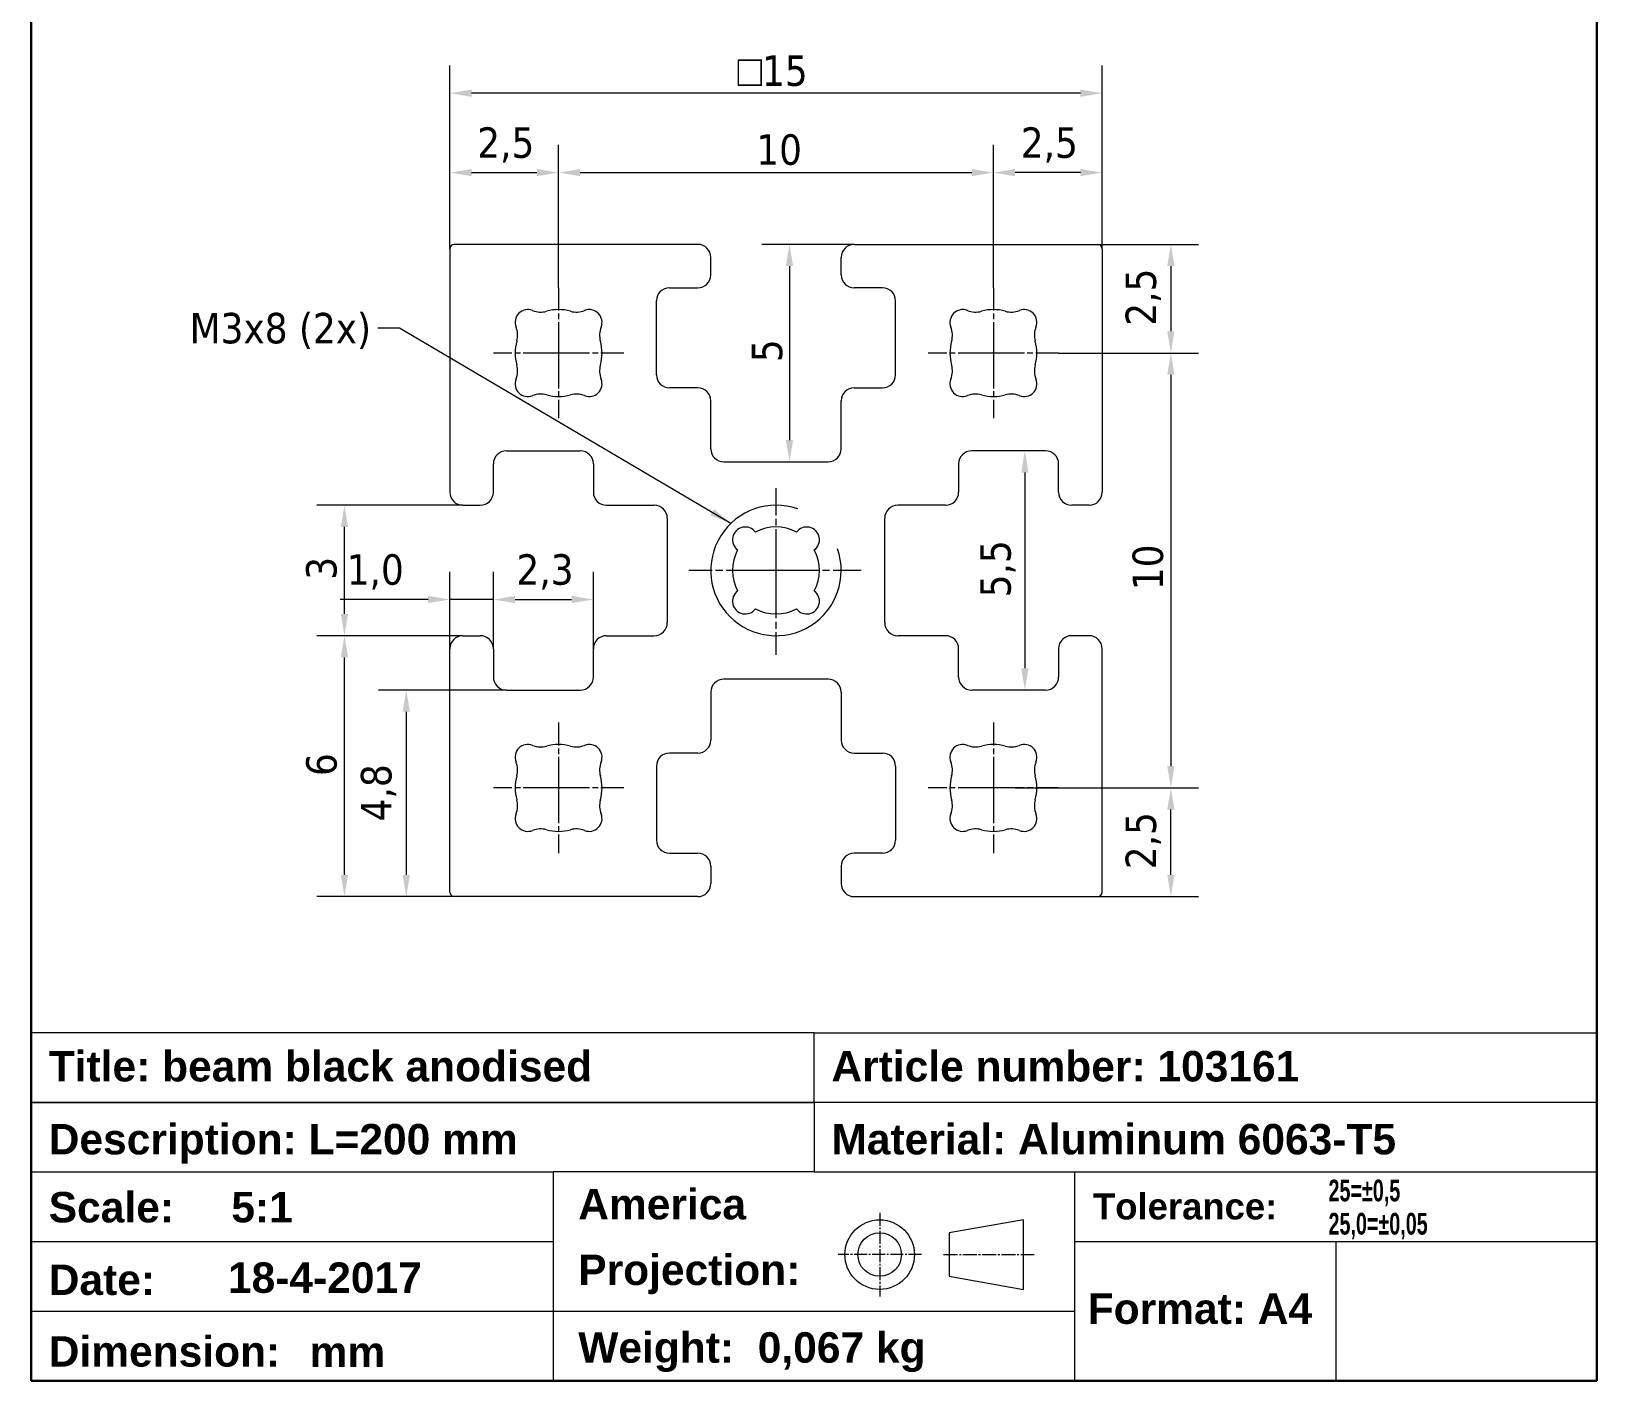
# Model space of a CAD drawing. Header units: millimetres. Extents: x 9 to 99, y 5 to 144.
# Drawn here: x 8.7 to 98.8, y 5 to 82.6 of the extents above; entities that cross this region are included whole.
import ezdxf

# ---------------------------------------------------------------- set-up
doc = ezdxf.new("R2010")
doc.units = ezdxf.units.MM
doc.header["$LTSCALE"] = 0.5
doc.linetypes.add('CHAIN', pattern=[0.3543, 0.2362, -0.0295, 0.0591, -0.0295])
doc.linetypes.add('LONG_DASH_DOTTED', pattern=[0.3001, 0.2362, -0.0295, 0.0049, -0.0295])
for name, color, linetype, lineweight in [('Center Mark (ISO)', 7, 'Continuous', 5), ('Dimension (ISO)', 7, 'Continuous', 5), ('Sketch Geometry (ISO)', 7, 'Continuous', 5), ('Symbol (ISO)', 7, 'Continuous', 5), ('Title (ISO)', 7, 'Continuous', 20), ('Title Block Outline', 7, 'Continuous', 30), ('Visible (ISO)', 7, 'Continuous', 18)]:
    doc.layers.add(name, color=color, linetype=linetype, lineweight=lineweight)
doc.styles.add('Note Text (ISO)', font='tahoma.ttf')
doc.styles.add('Text Style289', font='')
doc.styles.add('Title Block 1.5', font='romand.shx')
doc.styles.add('Title Block 3', font='romand.shx')
doc.styles.add('Title Block 4', font='romand.shx')
doc.styles.get('Text Style289').set_extended_font_data('Arial', bold=True)
doc.dimstyles.new('Default (ISO)', dxfattribs={"dimscale": 0.5, "dimtxt": 3.5, "dimasz": 2.5, "dimexe": 3.175, "dimexo": 0, "dimgap": 0.762, "dimtad": 1, "dimdec": 1, "dimrnd": 1e-08, "dimzin": 0, "dimtxsty": 'Note Text (ISO)', "dimcen": 0.09, "dimdle": 10, "dimclrd": 256, "dimclre": 256, "dimclrt": 256, "dimadec": 1, "dimazin": 0, "dimtfac": 1.001486, "dimtmove": 0, "dimatfit": 3, "dimfxl": 1, "dimtolj": 1, "dimtzin": 0, "dimlwd": -1, "dimlwe": -1, "dimarcsym": 0})
doc.dimstyles.new('Default - Method 1b (ISO)$7', dxfattribs={"dimscale": 0.5, "dimtxt": 3.5, "dimasz": 2.5, "dimexe": 3.175, "dimexo": 0, "dimgap": 0.762, "dimtad": 1, "dimtoh": 1, "dimdec": 1, "dimrnd": 1e-08, "dimtxsty": 'Note Text (ISO)', "dimcen": 0.09, "dimdle": 10, "dimclrd": 256, "dimclre": 256, "dimclrt": 256, "dimadec": 1, "dimazin": 2, "dimtfac": 1, "dimtmove": 0, "dimatfit": 3, "dimfxl": 1, "dimtolj": 1, "dimlwd": -1, "dimlwe": -1, "dimarcsym": 0})

# ---------------------------------------------------------------- blocks, each defined once
blk = doc.blocks.new('Title Blocks Makerrbeam title')
at = {"layer": 'Title (ISO)'}
for p, q in [((159.41, 75.37), (69.41, 75.37)), ((69.41, 75.37), (69.41, 67.37)), ((159.41, 67.37), (159.41, 75.37)), ((159.41, 75.37), (249.41, 75.37)), ((159.41, 67.37), (159.41, 75.37)), ((249.41, 75.37), (249.41, 67.37)), ((249.41, 67.37), (69.41, 67.37)), ((69.41, 67.37), (69.41, 59.37)), ((69.41, 67.37), (159.41, 67.37)), ((249.41, 67.37), (159.41, 67.37)), ((159.41, 67.37), (159.41, 59.37)), ((249.41, 60.69), (249.41, 67.37)), ((69.41, 35.37), (69.41, 59.37)), ((69.41, 59.37), (129.41, 59.37)), ((129.41, 59.37), (129.41, 35.37)), ((159.41, 59.37), (129.41, 59.37)), ((159.41, 59.37), (249.41, 59.37)), ((189.41, 35.37), (189.41, 59.37)), ((249.41, 59.37), (249.41, 35.37)), ((183.48, 53.87), (174.96, 52.37)), ((174.96, 52.37), (174.96, 47.37)), ((183.48, 45.87), (183.48, 53.87)), ((69.41, 51.37), (129.41, 51.37)), ((189.41, 51.37), (249.41, 51.37)), ((219.41, 51.37), (219.41, 35.37)), ((174.96, 47.37), (183.48, 45.87)), ((69.41, 43.37), (129.41, 43.37)), ((129.41, 43.37), (189.41, 43.37)), ((129.41, 35.37), (69.41, 35.37)), ((69.41, 35.37), (249.41, 35.37)), ((129.41, 35.37), (189.41, 35.37)), ((189.41, 35.37), (249.41, 35.37))]:
    blk.add_line(p, q, dxfattribs=at)
at = {"layer": 'Title (ISO)', "linetype": 'LONG_DASH_DOTTED', "ltscale": 12.581456}
for p, q in [((166.96, 54.67), (166.96, 45.07)), ((171.76, 49.87), (162.17, 49.87))]:
    blk.add_line(p, q, dxfattribs=at)
at = {"layer": 'Title (ISO)', "linetype": 'LONG_DASH_DOTTED', "ltscale": 13.666011}
blk.add_line((174.31, 49.87), (184.72, 49.87), dxfattribs=at)
at = {"layer": 'Title (ISO)'}
for radius in [4, 2.5]:
    blk.add_circle((166.96, 49.87), radius, dxfattribs=at)
at = {"layer": 'Title (ISO)', "color": 7}
for s, insert, char_height, attachment_point, style in [('\\fArial|b1|i0;\\H3.5000;Title: beam black anodised', (71.41, 73.28), 3.5, 1, 'Title Block 4'), ('\\fArial|b1|i0;\\H3.5000;Article number: 103161', (161.41, 73.28), 3.5, 1, 'Title Block 4'), ('\\fArial|b1|i0;\\H3.5000;Description: L=200 mm', (71.41, 64.89), 3.5, 1, 'Title Block 4'), ('\\fArial|b1|i0;\\H3.5000;Material: Aluminum 6063-T5', (161.41, 64.89), 3.5, 1, 'Title Block 4'), ('\\fArial|b1|i0;\\H3.5000;America', (132.3, 53.87), 3.5, 7, 'Title Block 1.5'), ('\\fArial|b1|i0;\\H3.5000;Scale:', (71.41, 53.52), 3.5, 7, 'Title Block 1.5'), ('\\fArial|b1|i0;\\H3.5000;5:1', (92.41, 53.52), 3.5, 7, 'Title Block 1.5'), ('\\fArial|b1|i0;\\H3.0000;Tolerance:', (191.49, 53.87), 3, 7, 'Title Block 1.5'), ('\\fArial|b1|i0;\\H3.5000;Date:', (71.41, 45.18), 3.5, 7, 'Title Block 1.5'), ('\\fArial|b1|i0;\\H3.5000;Format: A4', (190.88, 45.4), 3.5, 1, 'Title Block 3'), ('\\fArial|b1|i0;\\H3.5000;Dimension:', (71.41, 36.94), 3.5, 7, 'Title Block 1.5'), ('\\fArial|b1|i0;\\H3.5000;mm', (101.41, 36.94), 3.5, 7, 'Title Block 1.5')]:
    blk.add_mtext(s, dxfattribs=dict(at, insert=insert, char_height=char_height, attachment_point=attachment_point, style=style))
at = {"layer": 'Title (ISO)', "color": 7, "attachment_point": 1, "style": 'Title Block 3'}
for s, insert, char_height, width in [('\\fArial|b1|i0;\\W0.65;\\H2.5000;25=±0,5', (218.57, 58.49), 2.5, 53.9219), ('\\fArial|b1|i0;\\W0.65;\\H2.5000;25,0=±0,05', (218.57, 54.67), 2.5, 53.9219), ('\\fArial|b1|i0;\\H3.5000;Weight:  0,067 kg', (132.3, 40.94), 3.5, 52.6737)]:
    blk.add_mtext(s, dxfattribs=dict(at, insert=insert, char_height=char_height, width=width))
at = {"layer": 'Title (ISO)', "insert": (132.3, 49.87), "char_height": 3.5, "width": 25.5351, "attachment_point": 1, "style": 'Note Text (ISO)'}
blk.add_mtext('\\fArial|b1|i0;\\H3.5000;Projection:', dxfattribs=at)
at = {"layer": 'Title (ISO)', "color": 7, "style": 'Text Style289'}
blk.add_attdef('CREATION_DATE_001', (92.02, 45.47), '', height=3.5, dxfattribs=at)
blk = doc.blocks.new('Borders Makerbeam A4')
at = {"layer": 'Title Block Outline'}
for p, q in [((17.5, 287), (197.5, 287)), ((17.5, 10), (17.5, 287)), ((197.5, 287), (197.5, 10)), ((197.5, 10), (17.5, 10))]:
    blk.add_line(p, q, dxfattribs=at)
blk = doc.blocks.new('*D6')
at = {"layer": 'Defpoints', "color": 0}
for p in [(32.815, 79.022), (32.815, 70.082), (70.315, 70.082)]:
    blk.add_point(p, dxfattribs=at)
at = {"layer": 'Dimension (ISO)'}
for p, q in [((32.815, 70.082), (32.815, 80.61)), ((70.315, 70.082), (70.315, 80.61)), ((69.065, 79.022), (34.065, 79.022))]:
    blk.add_line(p, q, dxfattribs=at)
for points in [[(34.065, 79.23), (34.065, 78.814), (32.815, 79.022)], [(69.065, 79.23), (69.065, 78.814), (70.315, 79.022)]]:
    blk.add_solid(points, dxfattribs=at)
at = {"layer": 'Dimension (ISO)', "insert": (49.347, 81.195), "char_height": 1.75, "attachment_point": 1, "style": 'Note Text (ISO)'}
blk.add_mtext('\\A1;{\\fAIGDT|b0|i0;\\H1.7500;o\\fTahoma|b0|i0;\\H1.7500;}15', dxfattribs=at)
blk = doc.blocks.new('*D7')
at = {"layer": 'Defpoints', "color": 0}
for p in [(64.065, 74.456), (39.065, 67.832), (64.065, 67.832)]:
    blk.add_point(p, dxfattribs=at)
at = {"layer": 'Dimension (ISO)'}
for p, q in [((39.065, 67.832), (39.065, 76.044)), ((64.065, 67.832), (64.065, 76.044)), ((40.315, 74.456), (62.815, 74.456))]:
    blk.add_line(p, q, dxfattribs=at)
for points in [[(40.315, 74.664), (40.315, 74.248), (39.065, 74.456)], [(62.815, 74.664), (62.815, 74.248), (64.065, 74.456)]]:
    blk.add_solid(points, dxfattribs=at)
at = {"layer": 'Dimension (ISO)', "insert": (50.432, 76.659), "char_height": 1.75, "attachment_point": 1, "style": 'Note Text (ISO)'}
blk.add_mtext('\\A1;10', dxfattribs=at)
blk = doc.blocks.new('*D8')
at = {"layer": 'Defpoints', "color": 0}
for p in [(39.065, 74.456), (32.815, 70.082), (39.065, 67.832)]:
    blk.add_point(p, dxfattribs=at)
at = {"layer": 'Dimension (ISO)'}
for p, q in [((32.815, 70.082), (32.815, 76.044)), ((39.065, 67.832), (39.065, 76.044)), ((34.065, 74.456), (37.815, 74.456))]:
    blk.add_line(p, q, dxfattribs=at)
for points in [[(34.065, 74.664), (34.065, 74.248), (32.815, 74.456)], [(37.815, 74.664), (37.815, 74.248), (39.065, 74.456)]]:
    blk.add_solid(points, dxfattribs=at)
at = {"layer": 'Dimension (ISO)', "insert": (34.388, 77.058), "char_height": 1.75, "attachment_point": 1, "style": 'Note Text (ISO)'}
blk.add_mtext('\\A1;2,5', dxfattribs=at)
blk = doc.blocks.new('*D9')
at = {"layer": 'Defpoints', "color": 0}
for p in [(64.065, 74.456), (70.315, 70.082), (64.065, 67.832)]:
    blk.add_point(p, dxfattribs=at)
at = {"layer": 'Dimension (ISO)'}
for p, q in [((64.065, 67.832), (64.065, 76.044)), ((70.315, 70.082), (70.315, 76.044)), ((69.065, 74.456), (65.315, 74.456))]:
    blk.add_line(p, q, dxfattribs=at)
for points in [[(65.315, 74.664), (65.315, 74.248), (64.065, 74.456)], [(69.065, 74.664), (69.065, 74.248), (70.315, 74.456)]]:
    blk.add_solid(points, dxfattribs=at)
at = {"layer": 'Dimension (ISO)', "insert": (65.638, 77.058), "char_height": 1.75, "attachment_point": 1, "style": 'Note Text (ISO)'}
blk.add_mtext('\\A1;2,5', dxfattribs=at)
blk = doc.blocks.new('*D10')
at = {"layer": 'Defpoints', "color": 0}
for p in [(70.065, 70.332), (67.815, 64.082), (74.267, 64.082)]:
    blk.add_point(p, dxfattribs=at)
at = {"layer": 'Dimension (ISO)'}
for p, q in [((70.065, 70.332), (75.855, 70.332)), ((74.267, 69.082), (74.267, 65.332)), ((67.815, 64.082), (75.855, 64.082))]:
    blk.add_line(p, q, dxfattribs=at)
for points in [[(74.059, 69.082), (74.476, 69.082), (74.267, 70.332)], [(74.059, 65.332), (74.476, 65.332), (74.267, 64.082)]]:
    blk.add_solid(points, dxfattribs=at)
at = {"layer": 'Dimension (ISO)', "insert": (71.665, 65.655), "char_height": 1.75, "attachment_point": 1, "rotation": 90, "style": 'Note Text (ISO)'}
blk.add_mtext('\\A1;2,5', dxfattribs=at)
blk = doc.blocks.new('*D11')
at = {"layer": 'Defpoints', "color": 0}
for p in [(67.815, 64.082), (67.815, 39.082), (74.267, 39.082)]:
    blk.add_point(p, dxfattribs=at)
at = {"layer": 'Dimension (ISO)'}
for p, q in [((67.815, 64.082), (75.855, 64.082)), ((74.267, 62.832), (74.267, 40.332)), ((67.815, 39.082), (75.855, 39.082))]:
    blk.add_line(p, q, dxfattribs=at)
for points in [[(74.059, 62.832), (74.476, 62.832), (74.267, 64.082)], [(74.059, 40.332), (74.476, 40.332), (74.267, 39.082)]]:
    blk.add_solid(points, dxfattribs=at)
at = {"layer": 'Dimension (ISO)', "insert": (72.065, 50.449), "char_height": 1.75, "attachment_point": 1, "rotation": 90, "style": 'Note Text (ISO)'}
blk.add_mtext('\\A1;10', dxfattribs=at)
blk = doc.blocks.new('*D12')
at = {"layer": 'Defpoints', "color": 0}
for p in [(65.315, 39.082), (74.267, 39.082), (70.065, 32.832)]:
    blk.add_point(p, dxfattribs=at)
at = {"layer": 'Dimension (ISO)'}
for p, q in [((65.315, 39.082), (75.855, 39.082)), ((74.267, 34.082), (74.267, 37.832)), ((70.065, 32.832), (75.855, 32.832))]:
    blk.add_line(p, q, dxfattribs=at)
for points in [[(74.059, 37.832), (74.476, 37.832), (74.267, 39.082)], [(74.059, 34.082), (74.476, 34.082), (74.267, 32.832)]]:
    blk.add_solid(points, dxfattribs=at)
at = {"layer": 'Dimension (ISO)', "insert": (71.665, 34.405), "char_height": 1.75, "attachment_point": 1, "rotation": 90, "style": 'Note Text (ISO)'}
blk.add_mtext('\\A1;2,5', dxfattribs=at)
blk = doc.blocks.new('*D13')
at = {"layer": 'Defpoints', "color": 0}
for p in [(26.753, 47.832), (33.565, 47.832), (33.065, 32.832)]:
    blk.add_point(p, dxfattribs=at)
at = {"layer": 'Dimension (ISO)'}
for p, q in [((33.565, 47.832), (25.165, 47.832)), ((26.753, 34.082), (26.753, 46.582)), ((33.065, 32.832), (25.165, 32.832))]:
    blk.add_line(p, q, dxfattribs=at)
for points in [[(26.545, 46.582), (26.961, 46.582), (26.753, 47.832)], [(26.545, 34.082), (26.961, 34.082), (26.753, 32.832)]]:
    blk.add_solid(points, dxfattribs=at)
at = {"layer": 'Dimension (ISO)', "insert": (24.553, 39.764), "char_height": 1.75, "attachment_point": 1, "rotation": 90, "style": 'Note Text (ISO)'}
blk.add_mtext('\\A1;6', dxfattribs=at)
blk = doc.blocks.new('*D14')
at = {"layer": 'Defpoints', "color": 0}
for p in [(26.753, 55.332), (33.565, 55.332), (33.565, 47.832)]:
    blk.add_point(p, dxfattribs=at)
at = {"layer": 'Dimension (ISO)'}
for p, q in [((33.565, 55.332), (25.165, 55.332)), ((26.753, 49.082), (26.753, 54.082)), ((33.565, 47.832), (25.165, 47.832))]:
    blk.add_line(p, q, dxfattribs=at)
for points in [[(26.545, 54.082), (26.961, 54.082), (26.753, 55.332)], [(26.545, 49.082), (26.961, 49.082), (26.753, 47.832)]]:
    blk.add_solid(points, dxfattribs=at)
at = {"layer": 'Dimension (ISO)', "insert": (24.549, 51.05), "char_height": 1.75, "attachment_point": 1, "rotation": 90, "style": 'Note Text (ISO)'}
blk.add_mtext('\\A1;3', dxfattribs=at)
blk = doc.blocks.new('*D15')
at = {"layer": 'Defpoints', "color": 0}
for p in [(35.315, 49.913), (32.815, 47.082), (35.315, 47.082)]:
    blk.add_point(p, dxfattribs=at)
at = {"layer": 'Dimension (ISO)'}
for p, q in [((32.815, 47.082), (32.815, 51.5)), ((35.315, 47.082), (35.315, 51.5)), ((31.565, 49.913), (26.504, 49.913)), ((35.315, 49.913), (32.815, 49.913)), ((36.565, 49.913), (37.815, 49.913))]:
    blk.add_line(p, q, dxfattribs=at)
for points in [[(31.565, 50.121), (31.565, 49.704), (32.815, 49.913)], [(36.565, 50.121), (36.565, 49.704), (35.315, 49.913)]]:
    blk.add_solid(points, dxfattribs=at)
at = {"layer": 'Dimension (ISO)', "insert": (26.885, 52.514), "char_height": 1.75, "attachment_point": 1, "style": 'Note Text (ISO)'}
blk.add_mtext('\\A1;1,0', dxfattribs=at)
blk = doc.blocks.new('*D16')
at = {"layer": 'Defpoints', "color": 0}
for p in [(41.065, 49.913), (35.315, 47.082), (41.065, 47.082)]:
    blk.add_point(p, dxfattribs=at)
at = {"layer": 'Dimension (ISO)'}
for p, q in [((35.315, 47.082), (35.315, 51.5)), ((41.065, 47.082), (41.065, 51.5)), ((36.565, 49.913), (39.815, 49.913))]:
    blk.add_line(p, q, dxfattribs=at)
for points in [[(36.565, 50.121), (36.565, 49.704), (35.315, 49.913)], [(39.815, 50.121), (39.815, 49.704), (41.065, 49.913)]]:
    blk.add_solid(points, dxfattribs=at)
at = {"layer": 'Dimension (ISO)', "insert": (36.643, 52.515), "char_height": 1.75, "attachment_point": 1, "style": 'Note Text (ISO)'}
blk.add_mtext('\\A1;2,3', dxfattribs=at)
blk = doc.blocks.new('*D17')
at = {"layer": 'Defpoints', "color": 0}
for p in [(36.065, 44.707), (30.308, 32.832), (33.065, 32.832)]:
    blk.add_point(p, dxfattribs=at)
at = {"layer": 'Dimension (ISO)'}
for p, q in [((36.065, 44.707), (28.721, 44.707)), ((30.308, 43.457), (30.308, 34.082)), ((33.065, 32.832), (28.721, 32.832))]:
    blk.add_line(p, q, dxfattribs=at)
for points in [[(30.1, 43.457), (30.517, 43.457), (30.308, 44.707)], [(30.1, 34.082), (30.517, 34.082), (30.308, 32.832)]]:
    blk.add_solid(points, dxfattribs=at)
at = {"layer": 'Dimension (ISO)', "insert": (27.702, 37.158), "char_height": 1.75, "attachment_point": 1, "rotation": 90, "style": 'Note Text (ISO)'}
blk.add_mtext('\\A1;4,8', dxfattribs=at)
blk = doc.blocks.new('*D18')
at = {"layer": 'Defpoints', "color": 0}
for p in [(65.874, 58.457), (65.874, 44.707), (65.874, 44.707)]:
    blk.add_point(p, dxfattribs=at)
at = {"layer": 'Dimension (ISO)'}
blk.add_line((65.874, 57.207), (65.874, 45.957), dxfattribs=at)
for points in [[(65.665, 57.207), (66.082, 57.207), (65.874, 58.457)], [(65.665, 45.957), (66.082, 45.957), (65.874, 44.707)]]:
    blk.add_solid(points, dxfattribs=at)
at = {"layer": 'Dimension (ISO)', "insert": (63.308, 50.039), "char_height": 1.75, "attachment_point": 1, "rotation": 90, "style": 'Note Text (ISO)'}
blk.add_mtext('\\A1;5,5', dxfattribs=at)
blk = doc.blocks.new('*D19')
at = {"layer": 'Defpoints', "color": 0}
for p in [(56.065, 70.332), (52.34, 57.832), (52.34, 57.832)]:
    blk.add_point(p, dxfattribs=at)
at = {"layer": 'Dimension (ISO)'}
for p, q in [((56.065, 70.332), (50.753, 70.332)), ((52.34, 69.082), (52.34, 59.082))]:
    blk.add_line(p, q, dxfattribs=at)
for points in [[(52.132, 69.082), (52.549, 69.082), (52.34, 70.332)], [(52.132, 59.082), (52.549, 59.082), (52.34, 57.832)]]:
    blk.add_solid(points, dxfattribs=at)
at = {"layer": 'Dimension (ISO)', "insert": (50.173, 63.56), "char_height": 1.75, "attachment_point": 1, "rotation": 90, "style": 'Note Text (ISO)'}
blk.add_mtext('\\A1;5', dxfattribs=at)

msp = doc.modelspace()

# ---------------------------------------------------------------- linework, layer by layer
at = {"layer": 'Center Mark (ISO)', "linetype": 'CHAIN', "ltscale": 11.111974}
for p, q in [((39.065, 67.832), (39.065, 62.832)), ((64.065, 67.832), (64.065, 62.832)), ((39.065, 65.332), (39.065, 60.332)), ((64.065, 65.332), (64.065, 60.332)), ((40.315, 64.082), (35.315, 64.082)), ((42.815, 64.082), (37.815, 64.082)), ((65.315, 64.082), (60.315, 64.082)), ((67.815, 64.082), (62.815, 64.082)), ((39.065, 42.832), (39.065, 37.832)), ((64.065, 42.832), (64.065, 37.832)), ((39.065, 40.332), (39.065, 35.332)), ((64.065, 40.332), (64.065, 35.332)), ((40.315, 39.082), (35.315, 39.082)), ((42.815, 39.082), (37.815, 39.082)), ((65.315, 39.082), (60.315, 39.082)), ((67.815, 39.082), (62.815, 39.082))]:
    msp.add_line(p, q, dxfattribs=at)
at = {"layer": 'Center Mark (ISO)', "linetype": 'CHAIN', "ltscale": 5.555937}
for p, q in [((39.065, 65.332), (39.065, 62.832)), ((39.065, 65.332), (39.065, 62.832)), ((64.065, 65.332), (64.065, 62.832)), ((64.065, 65.332), (64.065, 62.832)), ((40.315, 64.082), (37.815, 64.082)), ((40.315, 64.082), (37.815, 64.082)), ((65.315, 64.082), (62.815, 64.082)), ((65.315, 64.082), (62.815, 64.082)), ((51.565, 52.832), (51.565, 50.332)), ((51.565, 52.832), (51.565, 50.332)), ((52.815, 51.582), (50.315, 51.582)), ((52.815, 51.582), (50.315, 51.582)), ((39.065, 40.332), (39.065, 37.832)), ((39.065, 40.332), (39.065, 37.832)), ((64.065, 40.332), (64.065, 37.832)), ((64.065, 40.332), (64.065, 37.832)), ((40.315, 39.082), (37.815, 39.082)), ((40.315, 39.082), (37.815, 39.082)), ((65.315, 39.082), (62.815, 39.082)), ((65.315, 39.082), (62.815, 39.082))]:
    msp.add_line(p, q, dxfattribs=at)
at = {"layer": 'Center Mark (ISO)', "linetype": 'CHAIN', "ltscale": 13.315631}
msp.add_line((51.565, 56.323), (51.565, 50.332), dxfattribs=at)
at = {"layer": 'Center Mark (ISO)', "linetype": 'CHAIN', "ltscale": 13.539095}
msp.add_line((51.565, 52.832), (51.565, 46.739), dxfattribs=at)
at = {"layer": 'Center Mark (ISO)', "linetype": 'CHAIN', "ltscale": 13.908535}
msp.add_line((52.815, 51.582), (46.556, 51.582), dxfattribs=at)
at = {"layer": 'Center Mark (ISO)', "linetype": 'CHAIN', "ltscale": 13.665749}
msp.add_line((56.464, 51.582), (50.315, 51.582), dxfattribs=at)
at = {"layer": 'Sketch Geometry (ISO)'}
msp.add_arc((51.565, 51.582), 3.75, 70.52878, 19.47122, dxfattribs=at)
at = {"layer": 'Visible (ISO)'}
for p, q in [((47.065, 70.332), (33.065, 70.332)), ((56.065, 70.332), (70.065, 70.332)), ((32.815, 70.082), (32.815, 56.082)), ((47.815, 68.582), (47.815, 69.582)), ((55.315, 68.582), (55.315, 69.582)), ((70.315, 70.082), (70.315, 56.082)), ((45.44, 67.832), (47.065, 67.832)), ((57.69, 67.832), (56.065, 67.832)), ((44.69, 62.832), (44.69, 67.082)), ((58.44, 62.832), (58.44, 67.082)), ((47.065, 62.082), (45.44, 62.082)), ((47.815, 58.582), (47.815, 61.332)), ((55.315, 58.582), (55.315, 61.332)), ((56.065, 62.082), (57.69, 62.082)), ((35.315, 56.082), (35.315, 57.707)), ((36.065, 58.457), (40.315, 58.457)), ((41.065, 57.707), (41.065, 56.082)), ((48.565, 57.832), (54.565, 57.832)), ((62.065, 57.707), (62.065, 56.082)), ((67.065, 58.457), (62.815, 58.457)), ((67.815, 56.082), (67.815, 57.707)), ((33.565, 55.332), (34.565, 55.332)), ((41.815, 55.332), (44.565, 55.332)), ((61.315, 55.332), (58.565, 55.332)), ((69.565, 55.332), (68.565, 55.332)), ((45.315, 54.582), (45.315, 48.582)), ((57.815, 48.582), (57.815, 54.582)), ((33.565, 47.832), (34.565, 47.832)), ((41.815, 47.832), (44.565, 47.832)), ((61.315, 47.832), (58.565, 47.832)), ((69.565, 47.832), (68.565, 47.832)), ((32.815, 33.082), (32.815, 47.082)), ((35.315, 47.082), (35.315, 45.457)), ((41.065, 45.457), (41.065, 47.082)), ((62.065, 45.457), (62.065, 47.082)), ((67.815, 47.082), (67.815, 45.457)), ((70.315, 33.082), (70.315, 47.082)), ((54.565, 45.332), (48.565, 45.332)), ((36.065, 44.707), (40.315, 44.707)), ((47.815, 44.582), (47.815, 41.832)), ((55.315, 44.582), (55.315, 41.832)), ((67.065, 44.707), (62.815, 44.707)), ((47.065, 41.082), (45.44, 41.082)), ((56.065, 41.082), (57.69, 41.082)), ((44.69, 40.332), (44.69, 36.082)), ((58.44, 40.332), (58.44, 36.082)), ((45.44, 35.332), (47.065, 35.332)), ((57.69, 35.332), (56.065, 35.332)), ((47.815, 34.582), (47.815, 33.582)), ((55.315, 34.582), (55.315, 33.582)), ((47.065, 32.832), (33.065, 32.832)), ((56.065, 32.832), (70.065, 32.832))]:
    msp.add_line(p, q, dxfattribs=at)
for centre, radius, start, end in [((33.065, 70.082), 0.25, 90, 180), ((47.065, 69.582), 0.75, 0, 90), ((56.065, 69.582), 0.75, 90, 180), ((70.065, 70.082), 0.25, 0, 90), ((47.065, 68.582), 0.75, 270, 0), ((56.065, 68.582), 0.75, 180, 270), ((45.44, 67.082), 0.75, 90, 180), ((57.69, 67.082), 0.75, 0, 90), ((37.297, 65.849), 0.732, 68.06691, 201.93309), ((38.037, 67.688), 1.25, 248.06691, 285.90014), ((39.065, 64.082), 2.5, 74.09986, 105.90014), ((40.092, 67.688), 1.25, 254.09986, 291.93309), ((40.832, 65.849), 0.732, 338.06691, 111.93309), ((62.297, 65.849), 0.732, 68.06691, 201.93309), ((63.037, 67.688), 1.25, 248.06691, 285.90014), ((64.065, 64.082), 2.5, 74.09986, 105.90014), ((65.092, 67.688), 1.25, 254.09986, 291.93309), ((65.832, 65.849), 0.732, 338.06691, 111.93309), ((35.458, 65.109), 1.25, 344.09986, 21.93309), ((42.671, 65.109), 1.25, 158.06691, 195.90014), ((60.458, 65.109), 1.25, 344.09986, 21.93309), ((67.671, 65.109), 1.25, 158.06691, 195.90014), ((39.065, 64.082), 2.5, 164.09986, 195.90014), ((39.065, 64.082), 2.5, 344.09986, 15.90014), ((64.065, 64.082), 2.5, 164.09986, 195.90014), ((64.065, 64.082), 2.5, 344.09986, 15.90014), ((35.458, 63.054), 1.25, 338.06691, 15.90014), ((42.671, 63.054), 1.25, 164.09986, 201.93309), ((60.458, 63.054), 1.25, 338.06691, 15.90014), ((67.671, 63.054), 1.25, 164.09986, 201.93309), ((37.297, 62.314), 0.732, 158.06691, 291.93309), ((40.832, 62.314), 0.732, 248.06691, 21.93309), ((45.44, 62.832), 0.75, 180, 270), ((57.69, 62.832), 0.75, 270, 0), ((62.297, 62.314), 0.732, 158.06691, 291.93309), ((65.832, 62.314), 0.732, 248.06691, 21.93309), ((38.037, 60.475), 1.25, 74.09986, 111.93309), ((39.065, 64.082), 2.5, 254.09986, 285.90014), ((40.092, 60.475), 1.25, 68.06691, 105.90014), ((47.065, 61.332), 0.75, 0, 90), ((56.065, 61.332), 0.75, 90, 180), ((63.037, 60.475), 1.25, 74.09986, 111.93309), ((64.065, 64.082), 2.5, 254.09986, 285.90014), ((65.092, 60.475), 1.25, 68.06691, 105.90014), ((48.565, 58.582), 0.75, 180, 270), ((54.565, 58.582), 0.75, 270, 0), ((36.065, 57.707), 0.75, 90, 180), ((40.315, 57.707), 0.75, 0, 90), ((62.815, 57.707), 0.75, 90, 180), ((67.065, 57.707), 0.75, 0, 90), ((33.565, 56.082), 0.75, 180, 270), ((34.565, 56.082), 0.75, 270, 0), ((41.815, 56.082), 0.75, 180, 270), ((61.315, 56.082), 0.75, 270, 0), ((68.565, 56.082), 0.75, 180, 270), ((69.565, 56.082), 0.75, 270, 0), ((44.565, 54.582), 0.75, 0, 90), ((58.565, 54.582), 0.75, 90, 180), ((49.797, 53.349), 0.732, 36.57894, 233.42106), ((51.565, 51.582), 2.5, 61.84212, 118.15788), ((53.332, 53.349), 0.732, 306.57894, 143.42106), ((51.565, 51.582), 2.5, 151.84212, 208.15788), ((51.565, 51.582), 2.5, 331.84212, 28.15788), ((49.797, 49.814), 0.732, 126.57894, 323.42106), ((53.332, 49.814), 0.732, 216.57894, 53.42106), ((51.565, 51.582), 2.5, 241.84212, 298.15788), ((33.565, 47.082), 0.75, 90, 180), ((34.565, 47.082), 0.75, 0, 90), ((41.815, 47.082), 0.75, 90, 180), ((44.565, 48.582), 0.75, 270, 0), ((58.565, 48.582), 0.75, 180, 270), ((61.315, 47.082), 0.75, 0, 90), ((68.565, 47.082), 0.75, 90, 180), ((69.565, 47.082), 0.75, 0, 90), ((36.065, 45.457), 0.75, 180, 270), ((40.315, 45.457), 0.75, 270, 0), ((48.565, 44.582), 0.75, 90, 180), ((54.565, 44.582), 0.75, 0, 90), ((62.815, 45.457), 0.75, 180, 270), ((67.065, 45.457), 0.75, 270, 0), ((37.297, 40.849), 0.732, 68.06691, 201.93309), ((38.037, 42.688), 1.25, 248.06691, 285.90014), ((39.065, 39.082), 2.5, 74.09986, 105.90014), ((40.092, 42.688), 1.25, 254.09986, 291.93309), ((40.832, 40.849), 0.732, 338.06691, 111.93309), ((47.065, 41.832), 0.75, 270, 0), ((56.065, 41.832), 0.75, 180, 270), ((62.297, 40.849), 0.732, 68.06691, 201.93309), ((63.037, 42.688), 1.25, 248.06691, 285.90014), ((64.065, 39.082), 2.5, 74.09986, 105.90014), ((65.092, 42.688), 1.25, 254.09986, 291.93309), ((65.832, 40.849), 0.732, 338.06691, 111.93309), ((35.458, 40.109), 1.25, 344.09986, 21.93309), ((42.671, 40.109), 1.25, 158.06691, 195.90014), ((45.44, 40.332), 0.75, 90, 180), ((57.69, 40.332), 0.75, 0, 90), ((60.458, 40.109), 1.25, 344.09986, 21.93309), ((67.671, 40.109), 1.25, 158.06691, 195.90014), ((39.065, 39.082), 2.5, 164.09986, 195.90014), ((39.065, 39.082), 2.5, 344.09986, 15.90014), ((64.065, 39.082), 2.5, 164.09986, 195.90014), ((64.065, 39.082), 2.5, 344.09986, 15.90014), ((35.458, 38.054), 1.25, 338.06691, 15.90014), ((42.671, 38.054), 1.25, 164.09986, 201.93309), ((60.458, 38.054), 1.25, 338.06691, 15.90014), ((67.671, 38.054), 1.25, 164.09986, 201.93309), ((37.297, 37.314), 0.732, 158.06691, 291.93309), ((40.832, 37.314), 0.732, 248.06691, 21.93309), ((62.297, 37.314), 0.732, 158.06691, 291.93309), ((65.832, 37.314), 0.732, 248.06691, 21.93309), ((38.037, 35.475), 1.25, 74.09986, 111.93309), ((39.065, 39.082), 2.5, 254.09986, 285.90014), ((40.092, 35.475), 1.25, 68.06691, 105.90014), ((45.44, 36.082), 0.75, 180, 270), ((57.69, 36.082), 0.75, 270, 0), ((63.037, 35.475), 1.25, 74.09986, 111.93309), ((64.065, 39.082), 2.5, 254.09986, 285.90014), ((65.092, 35.475), 1.25, 68.06691, 105.90014), ((47.065, 34.582), 0.75, 0, 90), ((56.065, 34.582), 0.75, 90, 180), ((47.065, 33.582), 0.75, 270, 0), ((56.065, 33.582), 0.75, 180, 270), ((33.065, 33.082), 0.25, 180, 270), ((70.065, 33.082), 0.25, 270, 0)]:
    msp.add_arc(centre, radius, start, end, dxfattribs=at)

# ---------------------------------------------------------------- block references
at = {"xscale": 0.5, "yscale": 0.5, "zscale": 0.5}
msp.add_blockref('Borders Makerbeam A4', (0, 0), dxfattribs=at)
msp.add_blockref('Title Blocks Makerrbeam title', (-25.954, -12.685), dxfattribs=at).add_auto_attribs({'CREATION_DATE_001': '18-4-2017'})

# ---------------------------------------------------------------- texts
at = {"layer": 'Symbol (ISO)', "insert": (28.284, 66.39), "char_height": 1.75, "width": 10.77229, "attachment_point": 3, "style": 'Note Text (ISO)'}
msp.add_mtext('{M3x8 (2x)}', dxfattribs=at)

# ---------------------------------------------------------------- dimensions: what is measured, and where the dimension line sits
at = {"layer": 'Dimension (ISO)'}
dim = msp.add_linear_dim(base=(32.815, 79.022), p1=(70.315, 70.082), p2=(32.815, 70.082), angle=180, text='{\\fAIGDT|b0|i0;\\H1.7500;o\\fTahoma|b0|i0;\\H1.7500;}<>', dimstyle='Default (ISO)', override={"dimdec": 0, "dimlfac": 0.4, "dimtp": 0, "dimtm": 0, "dimtdec": 2, "dimtofl": 0, "dimatfit": 1}, dxfattribs=at)
dim.commit()
dim.dimension.update_dxf_attribs({"geometry": '*D6', "text_midpoint": (51.565, 79.022), "dimtype": 160})
for base, p1, p2, angle, override, picture, middle in [((39.065, 74.456), (32.815, 70.082), (39.065, 67.832), 180, {"dimdec": 1, "dimlfac": 0.4, "dimtp": 0, "dimtm": 0, "dimtdec": 2, "dimtofl": 0, "dimatfit": 1}, '*D8', (35.94, 74.456)), ((64.065, 74.456), (39.065, 67.832), (64.065, 67.832), 180, {"dimdec": 0, "dimlfac": 0.4, "dimtp": 0, "dimtm": 0, "dimtdec": 0, "dimtofl": 0, "dimatfit": 1}, '*D7', (51.565, 74.456)), ((64.065, 74.456), (70.315, 70.082), (64.065, 67.832), 180, {"dimdec": 1, "dimlfac": 0.4, "dimtp": 0, "dimtm": 0, "dimtdec": 2, "dimtofl": 0, "dimatfit": 1}, '*D9', (67.19, 74.456)), ((52.34, 57.832), (56.065, 70.332), (52.34, 57.832), 270, {"dimdec": 0, "dimlfac": 0.4, "dimse2": 1, "dimtp": 0, "dimtm": 0, "dimtdec": 0, "dimtofl": 0, "dimatfit": 1}, '*D19', (52.34, 64.082)), ((74.267, 64.082), (70.065, 70.332), (67.815, 64.082), 270, {"dimdec": 1, "dimlfac": 0.4, "dimtp": 0, "dimtm": 0, "dimtdec": 2, "dimtofl": 0, "dimatfit": 1}, '*D10', (74.267, 67.207)), ((74.267, 39.082), (67.815, 64.082), (67.815, 39.082), 90, {"dimdec": 0, "dimlfac": 0.4, "dimtp": 0, "dimtm": 0, "dimtdec": 0, "dimtofl": 0, "dimatfit": 1}, '*D11', (74.267, 51.582)), ((65.874, 44.707), (65.874, 58.457), (65.874, 44.707), 90, {"dimdec": 1, "dimlfac": 0.4, "dimse1": 1, "dimse2": 1, "dimtp": 0, "dimtm": 0, "dimtdec": 2, "dimtofl": 0, "dimatfit": 1}, '*D18', (65.874, 51.582)), ((26.753, 55.332), (33.565, 47.832), (33.565, 55.332), 270, {"dimdec": 0, "dimlfac": 0.4, "dimtp": 0, "dimtm": 0, "dimtdec": 0, "dimtofl": 0, "dimatfit": 1}, '*D14', (26.753, 51.582)), ((26.753, 47.832), (33.065, 32.832), (33.565, 47.832), 90, {"dimdec": 0, "dimlfac": 0.4, "dimtp": 0, "dimtm": 0, "dimtdec": 0, "dimtofl": 0, "dimatfit": 1}, '*D13', (26.753, 40.332)), ((30.308255705, 32.831522122), (36.064586805, 44.706522122), (33.064586805, 32.831522122), 270, {"dimdec": 1, "dimlfac": 0.4, "dimtp": 0, "dimtm": 0, "dimtdec": 2, "dimtofl": 0, "dimatfit": 1}, '*D17', (30.308255705, 38.769022122)), ((74.267, 39.082), (70.065, 32.832), (65.315, 39.082), 270, {"dimdec": 1, "dimlfac": 0.4, "dimtp": 0, "dimtm": 0, "dimtdec": 2, "dimtofl": 0, "dimatfit": 1}, '*D12', (74.267, 35.957))]:
    dim = msp.add_linear_dim(base=base, p1=p1, p2=p2, angle=angle, dimstyle='Default (ISO)', override=override, dxfattribs=at)
    dim.commit()
    dim.dimension.update_dxf_attribs({"geometry": picture, "text_midpoint": middle, "dimtype": 160})
for base, p1, p2, override, picture, middle in [((35.315, 49.913), (32.815, 47.082), (35.315, 47.082), {"dimdec": 1, "dimlfac": 0.4, "dimtp": 0, "dimtm": 0, "dimtdec": 2, "dimtofl": 1, "dimatfit": 1}, '*D15', (28.382, 49.913)), ((41.065, 49.913), (35.315, 47.082), (41.065, 47.082), {"dimdec": 1, "dimlfac": 0.4, "dimtp": 0, "dimtm": 0, "dimtdec": 2, "dimtofl": 0, "dimatfit": 1}, '*D16', (38.19, 49.913))]:
    dim = msp.add_linear_dim(base=base, p1=p1, p2=p2, dimstyle='Default (ISO)', override=override, dxfattribs=at)
    dim.commit()
    dim.dimension.update_dxf_attribs({"geometry": picture, "text_midpoint": middle, "dimtype": 160})

# ---------------------------------------------------------------- leaders
at = {"layer": 'Symbol (ISO)', "annotation_type": 0, "has_hookline": 1, "hookline_direction": 1, "text_width": 10.471}
msp.add_leader([(48.973, 54.292), (29.915, 65.515), (28.665, 65.515)], dimstyle='Default - Method 1b (ISO)$7', override={"dimtad": 0}, dxfattribs=at)

doc.saveas('drawing.dxf')
